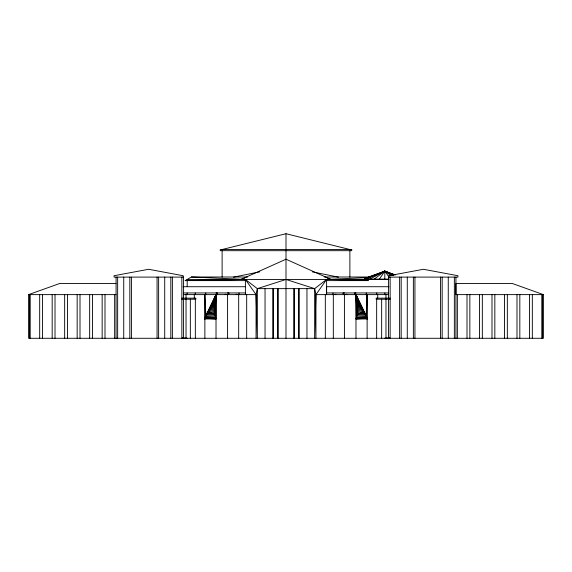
<?xml version="1.0" encoding="UTF-8"?>
<svg xmlns="http://www.w3.org/2000/svg" width="572" height="572" viewBox="0 0 572 572"><rect width="100%" height="100%" fill="white"/><g stroke="black" fill="none" stroke-linecap="round" stroke-linejoin="round"><path stroke-width="0.86" d="M273.502 289.811L273.502 338.281L273.502 288.638M369.147 277.527L329.515 279.322L331.074 279.458L286 259.216L286 338.281M349.878 249.506L286 233.719L286 259.488M298.498 289.811L298.498 288.638L298.498 338.281M326.605 292.864L326.605 286.722L388.96 286.722M204.59 318.962L216.016 318.962L216.016 294.623L205.877 315.787L204.876 318.962M366.774 317.296L367.124 294.623L366.123 315.787L367.124 318.962M247.697 277.005L191.405 277.005L185.192 280.609L245.395 279.458L257.343 288.638L286 279.458L314.657 288.638L315.937 294.623L314.657 338.281L314.657 288.638L326.605 279.458L368.211 280.251M204.876 338.281L204.876 294.623L205.877 315.787L216.016 294.623L215.008 315.787L215.658 317.296L205.112 317.296M206.778 314.514L207.879 313.549L216.016 294.623L214.107 314.514L215.008 315.787L205.341 315.787M207.879 313.549L209.123 312.948L216.016 294.623L213.006 313.549L214.107 314.514L206.199 314.514M367.41 318.962L355.984 318.962C356.234 315.294 359.481 311.976 363.313 312.748M256.063 338.281L256.063 294.623L257.343 288.638L314.657 288.638M216.016 338.281L216.016 294.623L211.762 312.948L208.244 312.948M257.343 288.638L257.343 338.281L256.063 294.623L245.395 279.458L245.123 280.609L185.192 280.609M216.016 294.623L210.446 312.748L209.123 312.948M315.937 338.281L315.937 294.623L326.605 279.458L326.877 280.609L368.296 280.609M395.424 274.982L384.813 271.149L379.114 279.458M394.637 274.825L384.813 271.149L373.802 279.458M393.557 274.803L384.813 271.149L369.233 279.458M191.405 277.005L242.485 279.322L240.926 279.458L286 259.216M393.386 275.532L384.813 271.149L365.73 279.458M364.35 278.8L384.813 271.149L391.012 275.625M368.497 277.048L384.813 271.149L388.96 276.941M543.4 294.623L455.927 294.623L455.927 283.462L512.24 283.462L543.4 294.623L543.4 338.281L28.6 338.281L28.6 294.623L59.76 283.462L116.073 283.462M240.926 279.458L244.33 278.478M222.122 249.506L286 233.719M233.498 277.155L259.745 271.836M335.878 294.237L333.319 294.623L333.319 338.281M342.714 293.207L344.415 292.95M346.897 294.265L344.415 294.623L344.415 338.281M354.333 293.186L355.984 292.95M384.62 338.281L389.675 337.73M355.984 318.962L367.567 318.239M355.984 338.281L355.984 294.623L366.123 315.787L355.984 294.623L356.342 317.296L366.802 316.716M324.303 277.005L370.12 277.005M364.264 279.107L388.888 279.107M388.888 279.458L187.187 279.458L187.187 286.586M183.04 286.722L245.395 286.722M183.383 292.95L245.395 292.95M326.605 292.95L388.617 292.95M28.6 294.623L116.073 294.623M183.383 294.623L256.063 294.623M315.937 294.623L388.617 294.623M181.853 298.148L195.838 298.148L195.838 299.22L181.853 299.22M390.147 298.148L376.161 298.148L376.161 299.22L390.147 299.22M208.687 312.748L211.762 312.948L213.006 313.549L207.736 313.549M363.756 312.948L360.238 312.948L355.984 294.623L356.992 315.787L366.659 315.787M364.264 313.549L358.994 313.549L355.984 294.623L364.121 313.549L365.222 314.514M365.801 314.514L357.893 314.514L355.984 294.623L362.877 312.948L364.121 313.549M356.342 317.296L366.888 317.296M205.198 316.716L215.658 317.296M204.433 318.239L216.016 318.962M182.325 337.73L187.38 338.281M216.016 292.95L217.667 293.186M225.103 294.265L227.584 294.623L227.584 338.281M227.584 292.95L229.286 293.207M236.122 294.237L238.681 294.623L238.681 338.281M362.877 312.948L361.554 312.748L355.984 294.623M312.255 271.836L338.502 277.155M327.67 278.478L331.074 279.458M204.876 294.623L205.226 317.296M542.249 294.623L542.249 338.281M541.977 294.623L541.977 338.281M532.325 294.623L532.325 338.281M529.479 294.623L529.479 338.281M519.826 294.623L519.826 338.281M516.988 294.623L516.988 338.281M507.335 294.623L507.335 338.281M504.49 294.623L504.49 338.281M494.837 294.623L494.837 338.281M491.991 294.623L491.991 338.281M482.339 294.623L482.339 338.281M479.493 294.623L479.493 338.281M469.848 294.623L469.848 338.281M467.002 294.623L467.002 338.281M457.35 294.623L457.35 338.281M455.927 277.105L455.927 338.281M454.354 277.105L454.354 338.281M448.262 277.105L448.262 338.281M442.163 277.105L442.163 338.281M440.59 277.105L440.59 338.281M414.943 277.105L414.943 338.281M413.37 277.105L413.37 338.281M407.278 277.105L407.278 338.281M401.179 277.105L401.179 338.281M399.613 277.105L399.613 338.281M390.147 277.105L390.147 338.281M388.838 277.105L388.838 275.718L423.387 269.283L457.936 275.718L457.936 277.105L388.488 277.105L388.488 338.281M385.971 294.623L385.971 338.281M384.899 292.95L384.899 294.623M384.813 271.149L384.813 279.458M381.653 299.22L381.653 338.281M377.72 294.623L377.72 298.184M376.762 292.95L376.762 294.623M376.662 299.22L376.662 338.281M367.124 294.623L367.124 338.281M366.244 292.95L366.244 294.623M355.148 292.95L355.148 294.623M349.878 250.686L349.878 277.234M343.686 292.95L343.686 294.623M332.975 292.95L332.975 294.623M326.605 279.458L326.605 294.623M325.318 294.623L325.318 338.281M306.957 288.638L306.957 338.281M299.256 288.638L299.256 338.281M294.458 288.638L294.458 338.281M293.701 288.638L293.701 338.281M278.299 288.638L278.299 338.281M277.542 288.638L277.542 338.281M272.744 288.638L272.744 338.281M265.043 288.638L265.043 338.281M246.682 294.623L246.682 338.281M245.395 279.458L245.395 294.623M239.024 292.95L239.024 294.623M228.314 292.95L228.314 294.623M222.122 250.686L222.122 277.234M216.852 292.95L216.852 294.623M205.756 292.95L205.756 294.623M195.338 299.22L195.338 338.281M195.238 292.95L195.238 294.623M194.28 294.623L194.28 298.184M190.347 299.22L190.347 338.281M187.101 292.95L187.101 294.623M186.029 294.623L186.029 338.281M183.512 338.281L183.512 277.105L114.064 277.105L114.064 275.718L148.613 269.283L183.162 275.718L183.162 277.105M181.853 277.105L181.853 338.281M172.386 277.105L172.386 338.281M170.821 277.105L170.821 338.281M164.722 277.105L164.722 338.281M158.63 277.105L158.63 338.281M157.057 277.105L157.057 338.281M131.41 277.105L131.41 338.281M129.837 277.105L129.837 338.281M123.738 277.105L123.738 338.281M117.646 277.105L117.646 338.281M116.073 277.105L116.073 338.281M114.65 294.623L114.65 338.281M104.998 294.623L104.998 338.281M102.152 294.623L102.152 338.281M92.507 294.623L92.507 338.281M89.661 294.623L89.661 338.281M80.008 294.623L80.008 338.281M77.163 294.623L77.163 338.281M67.51 294.623L67.51 338.281M64.665 294.623L64.665 338.281M55.012 294.623L55.012 338.281M52.174 294.623L52.174 338.281M42.521 294.623L42.521 338.281M39.675 294.623L39.675 338.281M30.023 294.623L30.023 338.281M29.751 294.623L29.751 338.281M351.73 249.506L220.27 249.506L220.27 250.686L351.73 250.686L351.73 249.506"/></g></svg>
